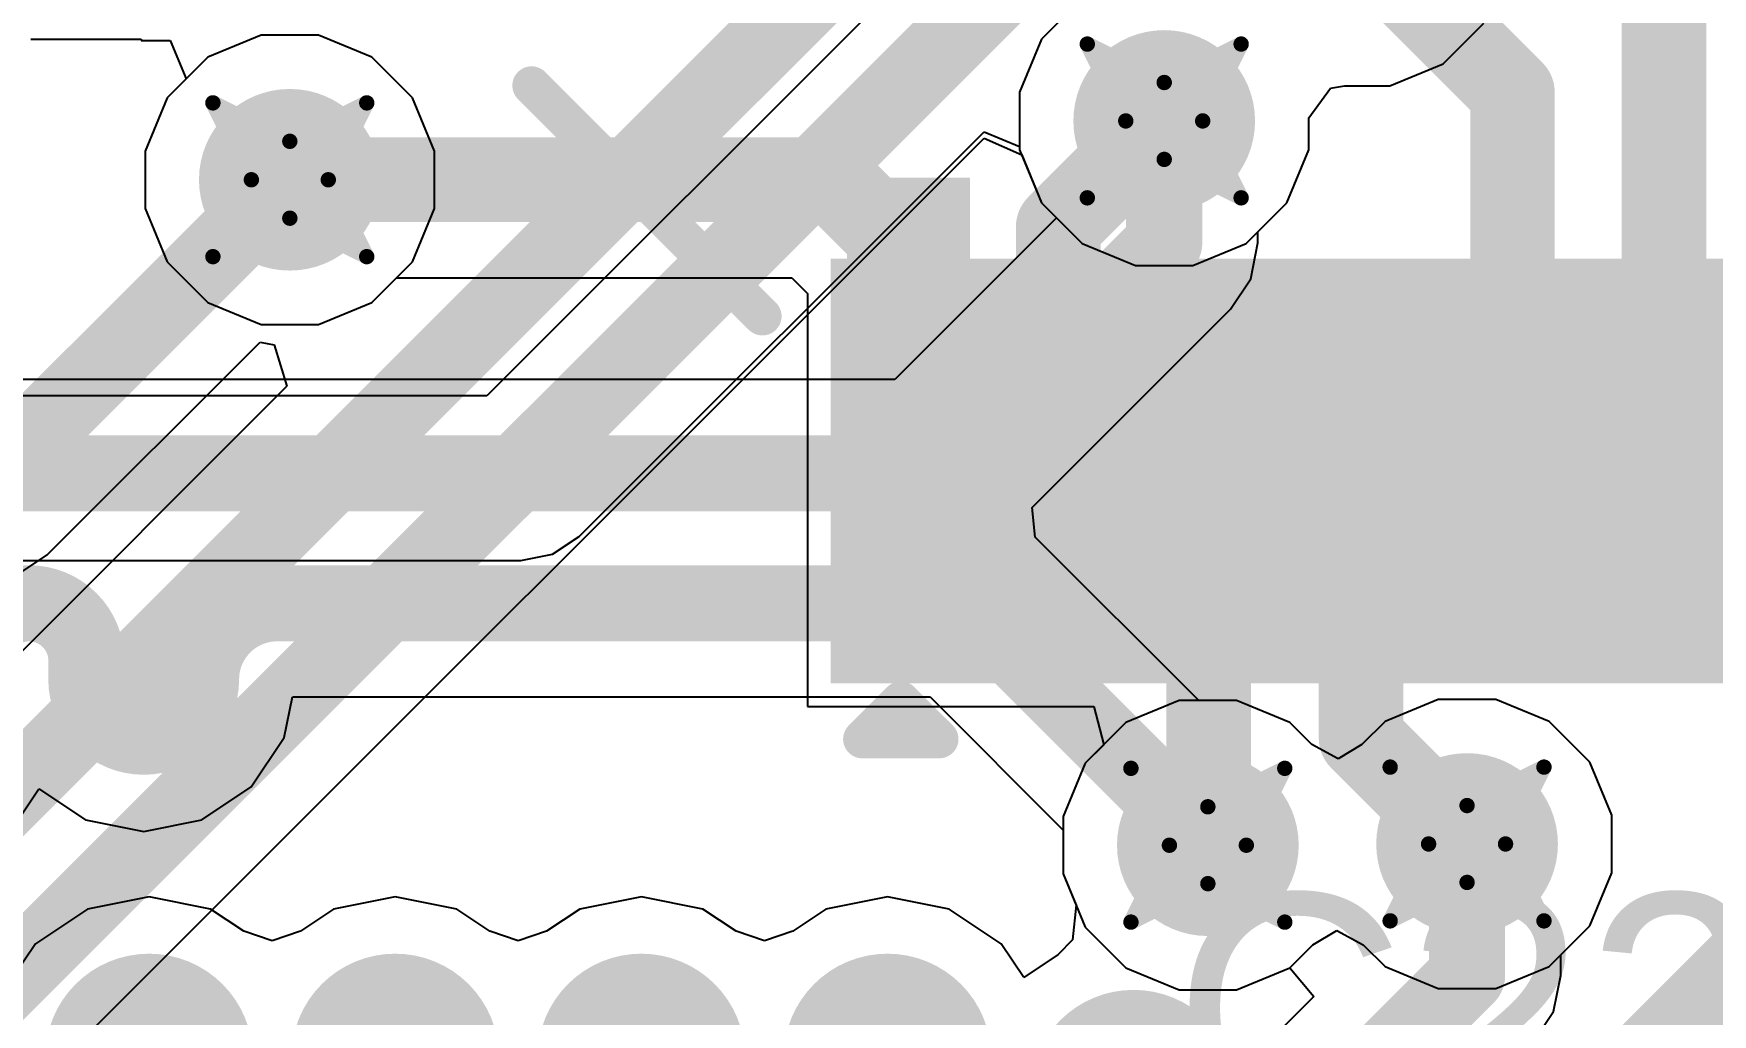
# Model space of a CAD drawing. Header units: inches. Extents: x -3 to 289, y -11 to 89.
# Drawn here: x 91.15 to 96.7, y 11.78 to 15.02 of the extents above; entities that cross this region are included whole.
import ezdxf

# ---------------------------------------------------------------- set-up
doc = ezdxf.new("R2010")
doc.units = ezdxf.units.IN
for name, color, linetype in [('Bottom Layer', 5, 'Continuous'), ('Drill Drawing', 1, 'Continuous'), ('Layer 1', 16, 'Continuous'), ('Layer 2', 76, 'Continuous'), ('Top Layer', 1, 'Continuous'), ('Top Overlay', 2, 'Continuous'), ('Top Paste', 8, 'Continuous'), ('Top Solder', 216, 'Continuous'), ('Via Holes', 16, 'Continuous')]:
    doc.layers.add(name, color=color, linetype=linetype)
doc.styles.add('Arial', font='', dxfattribs={"height": 0.2})
doc.styles.get('Arial').set_extended_font_data('Arial')

# ---------------------------------------------------------------- blocks, each defined once
blk = doc.blocks.new('EFM32WG380F256_B_QFP100R_10')
at = {"layer": 'Top Layer'}
for points in [[(-8.35, 6.15), (-7.15, 6.15), (-7.15, 5.85), (-8.35, 5.85)], [(-8.35, 5.65), (-7.15, 5.65), (-7.15, 5.35), (-8.35, 5.35)], [(-8.35, 5.15), (-7.15, 5.15), (-7.15, 4.85), (-8.35, 4.85)], [(-8.35, 4.65), (-7.15, 4.65), (-7.15, 4.35), (-8.35, 4.35)], [(-8.35, 4.15), (-7.15, 4.15), (-7.15, 3.85), (-8.35, 3.85)], [(-8.35, 3.65), (-7.15, 3.65), (-7.15, 3.35), (-8.35, 3.35)]]:
    blk.add_hatch(color=1, dxfattribs=at).paths.add_polyline_path(points)
at = {"layer": 'Top Overlay'}
blk.add_hatch(color=2, dxfattribs=at).paths.add_polyline_path([(-7.0612, 5.7912), (-6.7818, 5.7912), (-6.7818, 6.1976), (-7.0612, 6.1976)])
at = {"layer": 'Top Paste'}
for points in [[(-8.35, 6.15), (-7.15, 6.15), (-7.15, 5.85), (-8.35, 5.85)], [(-8.35, 5.65), (-7.15, 5.65), (-7.15, 5.35), (-8.35, 5.35)], [(-8.35, 5.15), (-7.15, 5.15), (-7.15, 4.85), (-8.35, 4.85)], [(-8.35, 4.65), (-7.15, 4.65), (-7.15, 4.35), (-8.35, 4.35)], [(-8.35, 4.15), (-7.15, 4.15), (-7.15, 3.85), (-8.35, 3.85)], [(-8.35, 3.65), (-7.15, 3.65), (-7.15, 3.35), (-8.35, 3.35)]]:
    blk.add_hatch(color=8, dxfattribs=at).paths.add_polyline_path(points)
at = {"layer": 'Top Solder'}
for points in [[(-8.4516, 6.2516), (-7.0484, 6.2516), (-7.0484, 5.7484), (-8.4516, 5.7484)], [(-8.4516, 5.7516), (-7.0484, 5.7516), (-7.0484, 5.2484), (-8.4516, 5.2484)], [(-8.4516, 5.2516), (-7.0484, 5.2516), (-7.0484, 4.7484), (-8.4516, 4.7484)], [(-8.4516, 4.7516), (-7.0484, 4.7516), (-7.0484, 4.2484), (-8.4516, 4.2484)], [(-8.4516, 4.2516), (-7.0484, 4.2516), (-7.0484, 3.7484), (-8.4516, 3.7484)], [(-8.4516, 3.7516), (-7.0484, 3.7516), (-7.0484, 3.2484), (-8.4516, 3.2484)]]:
    blk.add_hatch(color=216, dxfattribs=at).paths.add_polyline_path(points)
at = {"layer": 'Top Overlay'}
for points in [[(-6.477, 7.239, 0.127, 0.127, 0), (-7.239, 6.477, 0.127, 0.127, 0)], [(-8.636, 6.1468, 0.127, 0.127, 0), (-8.636, 5.8928, 0.127, 0.127, 0)], [(-8.636, 6.1468, 0.127, 0.127, 0), (-8.509, 6.0198, 0.127, 0.127, 0)], [(-8.509, 6.0198, 0.127, 0.127, 0), (-8.636, 5.8928, 0.127, 0.127, 0)]]:
    blk.add_lwpolyline(points, format="xyseb", dxfattribs=at)
for points in [[(-6.5087, 7.239, 0.0635, 0.0635, 1), (-6.4452, 7.239, 0.0635, 0.0635, 1)], [(-7.2707, 6.477, 0.0635, 0.0635, 1), (-7.2072, 6.477, 0.0635, 0.0635, 1)], [(-8.6677, 6.1468, 0.0635, 0.0635, 1), (-8.6042, 6.1468, 0.0635, 0.0635, 1)], [(-8.6677, 6.1468, 0.0635, 0.0635, 1), (-8.6042, 6.1468, 0.0635, 0.0635, 1)], [(-8.5407, 6.0198, 0.0635, 0.0635, 1), (-8.4772, 6.0198, 0.0635, 0.0635, 1)], [(-8.5407, 6.0198, 0.0635, 0.0635, 1), (-8.4772, 6.0198, 0.0635, 0.0635, 1)], [(-8.6677, 5.8928, 0.0635, 0.0635, 1), (-8.6042, 5.8928, 0.0635, 0.0635, 1)], [(-8.6677, 5.8928, 0.0635, 0.0635, 1), (-8.6042, 5.8928, 0.0635, 0.0635, 1)]]:
    blk.add_lwpolyline(points, format="xyseb", close=True, dxfattribs=at)

msp = doc.modelspace()

# ---------------------------------------------------------------- hatches: boundary and pattern name
at = {"layer": 'Bottom Layer'}
h = msp.add_hatch(color=5, dxfattribs=at)
edge = h.paths.add_edge_path()
edge.add_arc((94.8875, 14.7349), 0.3, 0, 360)
h = msp.add_hatch(color=5, dxfattribs=at)
edge = h.paths.add_edge_path()
edge.add_arc((92.0002, 14.5406), 0.3, 0, 360)
h = msp.add_hatch(color=5, dxfattribs=at)
edge = h.paths.add_edge_path()
edge.add_arc((95.0316, 12.3423), 0.3, 0, 360)
h = msp.add_hatch(color=5, dxfattribs=at)
edge = h.paths.add_edge_path()
edge.add_arc((95.8875, 12.3464), 0.3, 0, 360)
at = {"layer": 'Layer 1'}
h = msp.add_hatch(color=16, dxfattribs=at)
edge = h.paths.add_edge_path()
edge.add_arc((94.8875, 14.7349), 0.3, 0, 360)
h = msp.add_hatch(color=16, dxfattribs=at)
edge = h.paths.add_edge_path()
edge.add_arc((92.0002, 14.5406), 0.3, 0, 360)
h = msp.add_hatch(color=16, dxfattribs=at)
edge = h.paths.add_edge_path()
edge.add_arc((95.0316, 12.3423), 0.3, 0, 360)
h = msp.add_hatch(color=16, dxfattribs=at)
edge = h.paths.add_edge_path()
edge.add_arc((95.8875, 12.3464), 0.3, 0, 360)
at = {"layer": 'Layer 2'}
h = msp.add_hatch(color=76, dxfattribs=at)
edge = h.paths.add_edge_path()
edge.add_arc((94.8875, 14.7349), 0.3, 0, 360)
h = msp.add_hatch(color=76, dxfattribs=at)
edge = h.paths.add_edge_path()
edge.add_arc((92.0002, 14.5406), 0.3, 0, 360)
h = msp.add_hatch(color=76, dxfattribs=at)
edge = h.paths.add_edge_path()
edge.add_arc((95.0316, 12.3423), 0.3, 0, 360)
h = msp.add_hatch(color=76, dxfattribs=at)
edge = h.paths.add_edge_path()
edge.add_arc((95.8875, 12.3464), 0.3, 0, 360)
at = {"layer": 'Top Layer'}
h = msp.add_hatch(color=1, dxfattribs=at)
edge = h.paths.add_edge_path()
edge.add_arc((94.8875, 14.7349), 0.3, 0, 360)
h = msp.add_hatch(color=1, dxfattribs=at)
edge = h.paths.add_edge_path()
edge.add_arc((92.0002, 14.5406), 0.3, 0, 360)
h = msp.add_hatch(color=1, dxfattribs=at)
edge = h.paths.add_edge_path()
edge.add_arc((95.0316, 12.3423), 0.3, 0, 360)
h = msp.add_hatch(color=1, dxfattribs=at)
edge = h.paths.add_edge_path()
edge.add_arc((95.8875, 12.3464), 0.3, 0, 360)
at = {"layer": 'Via Holes'}
h = msp.add_hatch(color=7, dxfattribs=at)
edge = h.paths.add_edge_path()
edge.add_arc((94.8875, 14.7349), 0.15, 0, 360)
h = msp.add_hatch(color=7, dxfattribs=at)
edge = h.paths.add_edge_path()
edge.add_arc((92.0002, 14.5406), 0.15, 0, 360)
h = msp.add_hatch(color=7, dxfattribs=at)
edge = h.paths.add_edge_path()
edge.add_arc((95.0316, 12.3423), 0.15, 0, 360)
h = msp.add_hatch(color=7, dxfattribs=at)
edge = h.paths.add_edge_path()
edge.add_arc((95.8875, 12.3464), 0.15, 0, 360)

# ---------------------------------------------------------------- linework, layer by layer
at = {"layer": 'Bottom Layer'}
for p, q in [((95.5597, 16.7356), (92.6509, 13.8268)), ((95.8081, 14.9238), (95.9426, 15.0582)), ((91.9052, 15.0184), (91.7295, 14.9457)), ((92.0952, 15.0184), (91.9052, 15.0184)), ((92.2708, 14.9457), (92.0952, 15.0184)), ((91.7295, 14.9457), (91.5951, 14.8112)), ((92.4053, 14.8112), (92.2708, 14.9457)), ((95.6325, 14.851), (95.8081, 14.9238)), ((91.5951, 14.8112), (91.5224, 14.6356)), ((92.478, 14.6356), (92.4053, 14.8112)), ((95.3653, 14.7455), (95.4364, 14.8427)), ((95.4364, 14.8427), (95.4826, 14.851)), ((95.4826, 14.851), (95.6325, 14.851)), ((92.9558, 13.3626), (94.2924, 14.6992)), ((94.2924, 14.6992), (94.4097, 14.6505)), ((95.3653, 14.6398), (95.3653, 14.7455)), ((91.5224, 14.6356), (91.5224, 14.4456)), ((92.478, 14.4456), (92.478, 14.6356)), ((94.4097, 14.6505), (94.4097, 14.6398)), ((94.4097, 14.6398), (94.4824, 14.4642)), ((95.2926, 14.4642), (95.3653, 14.6398)), ((91.5224, 14.4456), (91.5951, 14.2699)), ((92.4053, 14.2699), (92.478, 14.4456)), ((94.4824, 14.4642), (94.6168, 14.3298)), ((95.1582, 14.3298), (95.2926, 14.4642)), ((94.6168, 14.3298), (94.7925, 14.2571)), ((94.9825, 14.2571), (95.1582, 14.3298)), ((91.5951, 14.2699), (91.7295, 14.1355)), ((92.2708, 14.1355), (92.4053, 14.2699)), ((94.7925, 14.2571), (94.9825, 14.2571)), ((91.7295, 14.1355), (91.9052, 14.0628)), ((92.0952, 14.0628), (92.2708, 14.1355)), ((91.9052, 14.0628), (92.0952, 14.0628)), ((92.6509, 13.8268), (86.0622, 13.8268)), ((92.8676, 13.3036), (92.9558, 13.3626)), ((86.1748, 13.2829), (92.7635, 13.2829)), ((92.7635, 13.2829), (92.8676, 13.3036)), ((94.9366, 12.8201), (94.761, 12.7474)), ((95.1267, 12.8201), (94.9366, 12.8201)), ((95.3023, 12.7474), (95.1267, 12.8201)), ((95.7925, 12.8242), (95.6168, 12.7515)), ((95.9825, 12.8242), (95.7925, 12.8242)), ((96.1582, 12.7515), (95.9825, 12.8242)), ((95.6168, 12.7515), (95.5405, 12.6751)), ((96.2926, 12.6171), (96.1582, 12.7515)), ((94.761, 12.7474), (94.6266, 12.613)), ((95.3745, 12.6751), (95.3023, 12.7474)), ((95.462, 12.6281), (95.3745, 12.6751)), ((95.5405, 12.6751), (95.462, 12.6281)), ((94.6266, 12.613), (94.5538, 12.4374)), ((96.3653, 12.4415), (96.2926, 12.6171)), ((94.5538, 12.4374), (94.5538, 12.2473)), ((96.3653, 12.2514), (96.3653, 12.4415)), ((94.5538, 12.2473), (94.6266, 12.0717)), ((96.2926, 12.0758), (96.3653, 12.2514)), ((94.6266, 12.0717), (94.761, 11.9373)), ((95.3787, 12.0136), (95.4572, 12.0607)), ((95.4572, 12.0607), (95.5446, 12.0136)), ((96.1582, 11.9414), (96.2926, 12.0758)), ((95.3023, 11.9373), (95.3787, 12.0136)), ((95.5446, 12.0136), (95.6168, 11.9414)), ((94.761, 11.9373), (94.9366, 11.8645)), ((95.1267, 11.8645), (95.3023, 11.9373)), ((95.6168, 11.9414), (95.7925, 11.8686)), ((95.9825, 11.8686), (96.1582, 11.9414)), ((94.9366, 11.8645), (95.1267, 11.8645)), ((95.7925, 11.8686), (95.9825, 11.8686))]:
    msp.add_line(p, q, dxfattribs=at)
for points in [[(92.7635, 13.5549, 0.1778, 0.1778, 0), (96.0375, 16.8288, 0.1778, 0.1778, 0)], [(86.0622, 13.5549, 0.1778, 0.1778, 0), (92.7635, 13.5549, 0.1778, 0.1778, 0)]]:
    msp.add_lwpolyline(points, format="xyseb", dxfattribs=at)
msp.add_lwpolyline([(92.7191, 13.5549, 0.0889, 0.0889, 1), (92.808, 13.5549, 0.0889, 0.0889, 1)], format="xyseb", close=True, dxfattribs=at)
msp.add_lwpolyline([(92.7191, 13.5549, 0.0889, 0.0889, 1), (92.808, 13.5549, 0.0889, 0.0889, 1)], format="xyseb", close=True, dxfattribs=at)
at = {"layer": 'Drill Drawing'}
for points in [[(94.6335, 14.9889, 0.0508, 0.0508, 0), (94.8875, 14.8619, 0.0508, 0.0508, 0)], [(94.6335, 14.9889, 0.0508, 0.0508, 0), (94.7605, 14.7349, 0.0508, 0.0508, 0)], [(94.8875, 14.8619, 0.0508, 0.0508, 0), (95.1415, 14.9889, 0.0508, 0.0508, 0)], [(95.0145, 14.7349, 0.0508, 0.0508, 0), (95.1415, 14.9889, 0.0508, 0.0508, 0)], [(91.7462, 14.7946, 0.0508, 0.0508, 0), (92.0002, 14.6676, 0.0508, 0.0508, 0)], [(91.7462, 14.7946, 0.0508, 0.0508, 0), (91.8732, 14.5406, 0.0508, 0.0508, 0)], [(92.0002, 14.6676, 0.0508, 0.0508, 0), (92.2542, 14.7946, 0.0508, 0.0508, 0)], [(92.1272, 14.5406, 0.0508, 0.0508, 0), (92.2542, 14.7946, 0.0508, 0.0508, 0)], [(94.6335, 14.4809, 0.0508, 0.0508, 0), (94.7605, 14.7349, 0.0508, 0.0508, 0)], [(95.0145, 14.7349, 0.0508, 0.0508, 0), (95.1415, 14.4809, 0.0508, 0.0508, 0)], [(94.6335, 14.4809, 0.0508, 0.0508, 0), (94.8875, 14.6079, 0.0508, 0.0508, 0)], [(94.8875, 14.6079, 0.0508, 0.0508, 0), (95.1415, 14.4809, 0.0508, 0.0508, 0)], [(91.7462, 14.2866, 0.0508, 0.0508, 0), (91.8732, 14.5406, 0.0508, 0.0508, 0)], [(92.1272, 14.5406, 0.0508, 0.0508, 0), (92.2542, 14.2866, 0.0508, 0.0508, 0)], [(91.7462, 14.2866, 0.0508, 0.0508, 0), (92.0002, 14.4136, 0.0508, 0.0508, 0)], [(92.0002, 14.4136, 0.0508, 0.0508, 0), (92.2542, 14.2866, 0.0508, 0.0508, 0)], [(94.7776, 12.5963, 0.0508, 0.0508, 0), (95.0316, 12.4693, 0.0508, 0.0508, 0)], [(94.7776, 12.5963, 0.0508, 0.0508, 0), (94.9046, 12.3423, 0.0508, 0.0508, 0)], [(95.0316, 12.4693, 0.0508, 0.0508, 0), (95.2856, 12.5963, 0.0508, 0.0508, 0)], [(95.1586, 12.3423, 0.0508, 0.0508, 0), (95.2856, 12.5963, 0.0508, 0.0508, 0)], [(95.6335, 12.6004, 0.0508, 0.0508, 0), (95.8875, 12.4734, 0.0508, 0.0508, 0)], [(95.6335, 12.6004, 0.0508, 0.0508, 0), (95.7605, 12.3464, 0.0508, 0.0508, 0)], [(95.8875, 12.4734, 0.0508, 0.0508, 0), (96.1415, 12.6004, 0.0508, 0.0508, 0)], [(96.0145, 12.3464, 0.0508, 0.0508, 0), (96.1415, 12.6004, 0.0508, 0.0508, 0)], [(94.7776, 12.0883, 0.0508, 0.0508, 0), (94.9046, 12.3423, 0.0508, 0.0508, 0)], [(95.1586, 12.3423, 0.0508, 0.0508, 0), (95.2856, 12.0883, 0.0508, 0.0508, 0)], [(95.6335, 12.0924, 0.0508, 0.0508, 0), (95.7605, 12.3464, 0.0508, 0.0508, 0)], [(96.0145, 12.3464, 0.0508, 0.0508, 0), (96.1415, 12.0924, 0.0508, 0.0508, 0)], [(94.7776, 12.0883, 0.0508, 0.0508, 0), (95.0316, 12.2153, 0.0508, 0.0508, 0)], [(95.0316, 12.2153, 0.0508, 0.0508, 0), (95.2856, 12.0883, 0.0508, 0.0508, 0)], [(95.6335, 12.0924, 0.0508, 0.0508, 0), (95.8875, 12.2194, 0.0508, 0.0508, 0)], [(95.8875, 12.2194, 0.0508, 0.0508, 0), (96.1415, 12.0924, 0.0508, 0.0508, 0)]]:
    msp.add_lwpolyline(points, format="xyseb", dxfattribs=at)
for points in [[(94.6208, 14.9889, 0.0254, 0.0254, 1), (94.6462, 14.9889, 0.0254, 0.0254, 1)], [(94.6208, 14.9889, 0.0254, 0.0254, 1), (94.6462, 14.9889, 0.0254, 0.0254, 1)], [(95.1288, 14.9889, 0.0254, 0.0254, 1), (95.1542, 14.9889, 0.0254, 0.0254, 1)], [(95.1288, 14.9889, 0.0254, 0.0254, 1), (95.1542, 14.9889, 0.0254, 0.0254, 1)], [(94.8748, 14.8619, 0.0254, 0.0254, 1), (94.9002, 14.8619, 0.0254, 0.0254, 1)], [(94.8748, 14.8619, 0.0254, 0.0254, 1), (94.9002, 14.8619, 0.0254, 0.0254, 1)], [(91.7335, 14.7946, 0.0254, 0.0254, 1), (91.7589, 14.7946, 0.0254, 0.0254, 1)], [(91.7335, 14.7946, 0.0254, 0.0254, 1), (91.7589, 14.7946, 0.0254, 0.0254, 1)], [(92.2415, 14.7946, 0.0254, 0.0254, 1), (92.2669, 14.7946, 0.0254, 0.0254, 1)], [(92.2415, 14.7946, 0.0254, 0.0254, 1), (92.2669, 14.7946, 0.0254, 0.0254, 1)], [(94.7478, 14.7349, 0.0254, 0.0254, 1), (94.7732, 14.7349, 0.0254, 0.0254, 1)], [(94.7478, 14.7349, 0.0254, 0.0254, 1), (94.7732, 14.7349, 0.0254, 0.0254, 1)], [(95.0018, 14.7349, 0.0254, 0.0254, 1), (95.0272, 14.7349, 0.0254, 0.0254, 1)], [(95.0018, 14.7349, 0.0254, 0.0254, 1), (95.0272, 14.7349, 0.0254, 0.0254, 1)], [(91.9875, 14.6676, 0.0254, 0.0254, 1), (92.0129, 14.6676, 0.0254, 0.0254, 1)], [(91.9875, 14.6676, 0.0254, 0.0254, 1), (92.0129, 14.6676, 0.0254, 0.0254, 1)], [(94.8748, 14.6079, 0.0254, 0.0254, 1), (94.9002, 14.6079, 0.0254, 0.0254, 1)], [(94.8748, 14.6079, 0.0254, 0.0254, 1), (94.9002, 14.6079, 0.0254, 0.0254, 1)], [(91.8605, 14.5406, 0.0254, 0.0254, 1), (91.8859, 14.5406, 0.0254, 0.0254, 1)], [(91.8605, 14.5406, 0.0254, 0.0254, 1), (91.8859, 14.5406, 0.0254, 0.0254, 1)], [(92.1145, 14.5406, 0.0254, 0.0254, 1), (92.1399, 14.5406, 0.0254, 0.0254, 1)], [(92.1145, 14.5406, 0.0254, 0.0254, 1), (92.1399, 14.5406, 0.0254, 0.0254, 1)], [(94.6208, 14.4809, 0.0254, 0.0254, 1), (94.6462, 14.4809, 0.0254, 0.0254, 1)], [(94.6208, 14.4809, 0.0254, 0.0254, 1), (94.6462, 14.4809, 0.0254, 0.0254, 1)], [(95.1288, 14.4809, 0.0254, 0.0254, 1), (95.1542, 14.4809, 0.0254, 0.0254, 1)], [(95.1288, 14.4809, 0.0254, 0.0254, 1), (95.1542, 14.4809, 0.0254, 0.0254, 1)], [(91.9875, 14.4136, 0.0254, 0.0254, 1), (92.0129, 14.4136, 0.0254, 0.0254, 1)], [(91.9875, 14.4136, 0.0254, 0.0254, 1), (92.0129, 14.4136, 0.0254, 0.0254, 1)], [(91.7335, 14.2866, 0.0254, 0.0254, 1), (91.7589, 14.2866, 0.0254, 0.0254, 1)], [(91.7335, 14.2866, 0.0254, 0.0254, 1), (91.7589, 14.2866, 0.0254, 0.0254, 1)], [(92.2415, 14.2866, 0.0254, 0.0254, 1), (92.2669, 14.2866, 0.0254, 0.0254, 1)], [(92.2415, 14.2866, 0.0254, 0.0254, 1), (92.2669, 14.2866, 0.0254, 0.0254, 1)], [(94.7649, 12.5963, 0.0254, 0.0254, 1), (94.7903, 12.5963, 0.0254, 0.0254, 1)], [(94.7649, 12.5963, 0.0254, 0.0254, 1), (94.7903, 12.5963, 0.0254, 0.0254, 1)], [(95.2729, 12.5963, 0.0254, 0.0254, 1), (95.2983, 12.5963, 0.0254, 0.0254, 1)], [(95.2729, 12.5963, 0.0254, 0.0254, 1), (95.2983, 12.5963, 0.0254, 0.0254, 1)], [(95.6208, 12.6004, 0.0254, 0.0254, 1), (95.6462, 12.6004, 0.0254, 0.0254, 1)], [(95.6208, 12.6004, 0.0254, 0.0254, 1), (95.6462, 12.6004, 0.0254, 0.0254, 1)], [(96.1288, 12.6004, 0.0254, 0.0254, 1), (96.1542, 12.6004, 0.0254, 0.0254, 1)], [(96.1288, 12.6004, 0.0254, 0.0254, 1), (96.1542, 12.6004, 0.0254, 0.0254, 1)], [(95.0189, 12.4693, 0.0254, 0.0254, 1), (95.0443, 12.4693, 0.0254, 0.0254, 1)], [(95.0189, 12.4693, 0.0254, 0.0254, 1), (95.0443, 12.4693, 0.0254, 0.0254, 1)], [(95.8748, 12.4734, 0.0254, 0.0254, 1), (95.9002, 12.4734, 0.0254, 0.0254, 1)], [(95.8748, 12.4734, 0.0254, 0.0254, 1), (95.9002, 12.4734, 0.0254, 0.0254, 1)], [(94.8919, 12.3423, 0.0254, 0.0254, 1), (94.9173, 12.3423, 0.0254, 0.0254, 1)], [(94.8919, 12.3423, 0.0254, 0.0254, 1), (94.9173, 12.3423, 0.0254, 0.0254, 1)], [(95.1459, 12.3423, 0.0254, 0.0254, 1), (95.1713, 12.3423, 0.0254, 0.0254, 1)], [(95.1459, 12.3423, 0.0254, 0.0254, 1), (95.1713, 12.3423, 0.0254, 0.0254, 1)], [(95.7478, 12.3464, 0.0254, 0.0254, 1), (95.7732, 12.3464, 0.0254, 0.0254, 1)], [(95.7478, 12.3464, 0.0254, 0.0254, 1), (95.7732, 12.3464, 0.0254, 0.0254, 1)], [(96.0018, 12.3464, 0.0254, 0.0254, 1), (96.0272, 12.3464, 0.0254, 0.0254, 1)], [(96.0018, 12.3464, 0.0254, 0.0254, 1), (96.0272, 12.3464, 0.0254, 0.0254, 1)], [(95.0189, 12.2153, 0.0254, 0.0254, 1), (95.0443, 12.2153, 0.0254, 0.0254, 1)], [(95.0189, 12.2153, 0.0254, 0.0254, 1), (95.0443, 12.2153, 0.0254, 0.0254, 1)], [(95.8748, 12.2194, 0.0254, 0.0254, 1), (95.9002, 12.2194, 0.0254, 0.0254, 1)], [(95.8748, 12.2194, 0.0254, 0.0254, 1), (95.9002, 12.2194, 0.0254, 0.0254, 1)], [(94.7649, 12.0883, 0.0254, 0.0254, 1), (94.7903, 12.0883, 0.0254, 0.0254, 1)], [(94.7649, 12.0883, 0.0254, 0.0254, 1), (94.7903, 12.0883, 0.0254, 0.0254, 1)], [(95.2729, 12.0883, 0.0254, 0.0254, 1), (95.2983, 12.0883, 0.0254, 0.0254, 1)], [(95.2729, 12.0883, 0.0254, 0.0254, 1), (95.2983, 12.0883, 0.0254, 0.0254, 1)], [(95.6208, 12.0924, 0.0254, 0.0254, 1), (95.6462, 12.0924, 0.0254, 0.0254, 1)], [(95.6208, 12.0924, 0.0254, 0.0254, 1), (95.6462, 12.0924, 0.0254, 0.0254, 1)], [(96.1288, 12.0924, 0.0254, 0.0254, 1), (96.1542, 12.0924, 0.0254, 0.0254, 1)], [(96.1288, 12.0924, 0.0254, 0.0254, 1), (96.1542, 12.0924, 0.0254, 0.0254, 1)]]:
    msp.add_lwpolyline(points, format="xyseb", close=True, dxfattribs=at)
at = {"layer": 'Layer 1'}
for p, q in [((94.6168, 15.1399), (94.4824, 15.0055)), ((95.8081, 14.9238), (95.9426, 15.0582)), ((91.9052, 15.0184), (91.7295, 14.9457)), ((92.0952, 15.0184), (91.9052, 15.0184)), ((92.2708, 14.9457), (92.0952, 15.0184)), ((94.4824, 15.0055), (94.4097, 14.8299)), ((91.7295, 14.9457), (91.5951, 14.8112)), ((92.4053, 14.8112), (92.2708, 14.9457)), ((95.6325, 14.851), (95.8081, 14.9238)), ((91.5951, 14.8112), (91.5224, 14.6356)), ((92.478, 14.6356), (92.4053, 14.8112)), ((94.4097, 14.8299), (94.4097, 14.6398)), ((95.3653, 14.7455), (95.4364, 14.8427)), ((95.4364, 14.8427), (95.4826, 14.851)), ((95.4826, 14.851), (95.6325, 14.851)), ((95.3653, 14.6398), (95.3653, 14.7455)), ((91.5224, 14.6356), (91.5224, 14.4456)), ((92.478, 14.4456), (92.478, 14.6356)), ((94.4097, 14.6398), (94.4824, 14.4642)), ((95.2926, 14.4642), (95.3653, 14.6398)), ((91.5224, 14.4456), (91.5951, 14.2699)), ((92.4053, 14.2699), (92.478, 14.4456)), ((94.5323, 14.4144), (93.9983, 13.8803)), ((94.4824, 14.4642), (94.5323, 14.4144)), ((95.197, 14.3687), (95.2926, 14.4642)), ((95.197, 14.3319), (95.197, 14.3687)), ((95.1734, 14.2134), (95.197, 14.3319)), ((95.197, 14.3319), (95.197, 14.3319)), ((91.5951, 14.2699), (91.7295, 14.1355)), ((92.2708, 14.1355), (92.4053, 14.2699)), ((95.1063, 14.113), (95.1734, 14.2134)), ((91.7295, 14.1355), (91.9052, 14.0628)), ((92.0952, 14.0628), (92.2708, 14.1355)), ((94.4516, 13.4583), (95.1063, 14.113)), ((91.9052, 14.0628), (92.0952, 14.0628)), ((93.9983, 13.8803), (75.1759, 13.8803)), ((94.4612, 13.3604), (94.4516, 13.4583)), ((95.0015, 12.8201), (94.4612, 13.3604)), ((91.9818, 12.6978), (92.0085, 12.8321)), ((92.0085, 12.8321), (94.1142, 12.8321)), ((94.1142, 12.8321), (94.5538, 12.3924)), ((95.1267, 12.8201), (95.0015, 12.8201)), ((95.3023, 12.7474), (95.1267, 12.8201)), ((95.7925, 12.8242), (95.6168, 12.7515)), ((95.9825, 12.8242), (95.7925, 12.8242)), ((96.1582, 12.7515), (95.9825, 12.8242)), ((95.6168, 12.7515), (95.5405, 12.6751)), ((96.2926, 12.6171), (96.1582, 12.7515)), ((91.8729, 12.5348), (91.9818, 12.6978)), ((95.3745, 12.6751), (95.3023, 12.7474)), ((95.462, 12.6281), (95.3745, 12.6751)), ((95.5405, 12.6751), (95.462, 12.6281)), ((96.3653, 12.4415), (96.2926, 12.6171)), ((91.116, 12.4465), (91.1711, 12.529)), ((91.1711, 12.529), (91.3254, 12.4259)), ((91.7099, 12.4259), (91.8729, 12.5348)), ((91.3254, 12.4259), (91.5176, 12.3877)), ((91.5176, 12.3877), (91.7099, 12.4259)), ((96.3653, 12.2514), (96.3653, 12.4415)), ((94.5538, 12.3924), (94.5538, 12.2473)), ((94.5538, 12.2473), (94.6266, 12.0717)), ((96.2926, 12.0758), (96.3653, 12.2514)), ((94.6266, 12.0717), (94.761, 11.9373)), ((95.3787, 12.0136), (95.4572, 12.0607)), ((95.4572, 12.0607), (95.5446, 12.0136)), ((96.1582, 11.9414), (96.2926, 12.0758)), ((95.3023, 11.9373), (95.3787, 12.0136)), ((95.5446, 12.0136), (95.6168, 11.9414)), ((94.761, 11.9373), (94.9366, 11.8645)), ((95.1267, 11.8645), (95.3023, 11.9373)), ((95.6168, 11.9414), (95.7925, 11.8686)), ((95.9825, 11.8686), (96.1582, 11.9414)), ((94.9366, 11.8645), (95.1267, 11.8645)), ((95.7925, 11.8686), (95.9825, 11.8686))]:
    msp.add_line(p, q, dxfattribs=at)
for points in [[(94.8875, 14.3319, 0.2515, 0.2515, 0), (94.8875, 14.7349, 0.2515, 0.2515, 0)], [(94.1264, 13.5708, 0.2515, 0.2515, 0), (94.8875, 14.3319, 0.2515, 0.2515, 0)], [(75.1758, 13.5708, 0.2515, 0.2515, 0), (94.1264, 13.5708, 0.2515, 0.2515, 0)], [(90.95, 12.9523, 0.2515, 0.2515, -1), (91.3284, 12.9523, 0.2515, 0.2515, 0)], [(91.7069, 12.8901, 0.2515, 0.2515, -0.414214), (91.9583, 13.1416, 0.2515, 0.2515, 0)], [(91.9583, 13.1416, 0.2515, 0.2515, 0), (93.7234, 13.1416, 0.2515, 0.2515, 0)], [(93.7234, 13.1416, 0.2515, 0.2515, 0), (94.2424, 13.1416, 0.2515, 0.2515, 0)], [(94.2424, 13.1416, 0.2515, 0.2515, 0), (95.0316, 12.3523, 0.2515, 0.2515, 0)], [(91.3284, 12.8901, 0.2515, 0.2515, 0), (91.3284, 12.9523, 0.2515, 0.2515, 0)], [(91.7069, 12.8901, 0.2515, 0.2515, -1), (91.3284, 12.8901, 0.2515, 0.2515, 0)], [(91.7069, 12.8901, 0.2515, 0.2515, 0), (91.7069, 12.8901, 0.2515, 0.2515, 0)], [(95.0316, 12.3423, 0.2515, 0.2515, 0), (95.0316, 12.3523, 0.2515, 0.2515, 0)]]:
    msp.add_lwpolyline(points, format="xyseb", dxfattribs=at)
for points in [[(94.8246, 14.7349, 0.1257, 0.1257, 1), (94.9504, 14.7349, 0.1257, 0.1257, 1)], [(94.8246, 14.3319, 0.1257, 0.1257, 1), (94.9504, 14.3319, 0.1257, 0.1257, 1)], [(94.8246, 14.3319, 0.1257, 0.1257, 1), (94.9504, 14.3319, 0.1257, 0.1257, 1)], [(94.0636, 13.5708, 0.1257, 0.1257, 1), (94.1893, 13.5708, 0.1257, 0.1257, 1)], [(94.0636, 13.5708, 0.1257, 0.1257, 1), (94.1893, 13.5708, 0.1257, 0.1257, 1)], [(91.8955, 13.1416, 0.1257, 0.1257, 1), (92.0212, 13.1416, 0.1257, 0.1257, 1)], [(91.8955, 13.1416, 0.1257, 0.1257, 1), (92.0212, 13.1416, 0.1257, 0.1257, 1)], [(93.6606, 13.1416, 0.1257, 0.1257, 1), (93.7863, 13.1416, 0.1257, 0.1257, 1)], [(93.6606, 13.1416, 0.1257, 0.1257, 1), (93.7863, 13.1416, 0.1257, 0.1257, 1)], [(94.1795, 13.1416, 0.1257, 0.1257, 1), (94.3053, 13.1416, 0.1257, 0.1257, 1)], [(94.1795, 13.1416, 0.1257, 0.1257, 1), (94.3053, 13.1416, 0.1257, 0.1257, 1)], [(91.2656, 12.9523, 0.1257, 0.1257, 1), (91.3913, 12.9523, 0.1257, 0.1257, 1)], [(91.2656, 12.9523, 0.1257, 0.1257, 1), (91.3913, 12.9523, 0.1257, 0.1257, 1)], [(91.2656, 12.8901, 0.1257, 0.1257, 1), (91.3913, 12.8901, 0.1257, 0.1257, 1)], [(91.2656, 12.8901, 0.1257, 0.1257, 1), (91.3913, 12.8901, 0.1257, 0.1257, 1)], [(91.644, 12.8901, 0.1257, 0.1257, 1), (91.7697, 12.8901, 0.1257, 0.1257, 1)], [(91.644, 12.8901, 0.1257, 0.1257, 1), (91.7697, 12.8901, 0.1257, 0.1257, 1)], [(91.644, 12.8901, 0.1257, 0.1257, 1), (91.7697, 12.8901, 0.1257, 0.1257, 1)], [(91.644, 12.8901, 0.1257, 0.1257, 1), (91.7697, 12.8901, 0.1257, 0.1257, 1)], [(94.9688, 12.3523, 0.1257, 0.1257, 1), (95.0945, 12.3523, 0.1257, 0.1257, 1)], [(94.9688, 12.3523, 0.1257, 0.1257, 1), (95.0945, 12.3523, 0.1257, 0.1257, 1)], [(94.9688, 12.3423, 0.1257, 0.1257, 1), (95.0945, 12.3423, 0.1257, 0.1257, 1)]]:
    msp.add_lwpolyline(points, format="xyseb", close=True, dxfattribs=at)
at = {"layer": 'Layer 2'}
for p, q in [((95.8081, 14.9238), (95.9426, 15.0582)), ((95.6325, 14.851), (95.8081, 14.9238)), ((95.3653, 14.7455), (95.4364, 14.8427)), ((95.4364, 14.8427), (95.4826, 14.851)), ((95.4826, 14.851), (95.6325, 14.851)), ((95.3653, 14.6398), (95.3653, 14.7455)), ((90.9668, 11.3523), (94.2924, 14.678)), ((94.2924, 14.678), (94.4168, 14.6228)), ((95.2926, 14.4642), (95.3653, 14.6398)), ((94.4168, 14.6228), (94.4824, 14.4642)), ((94.4824, 14.4642), (94.6168, 14.3298)), ((95.1582, 14.3298), (95.2926, 14.4642)), ((94.6168, 14.3298), (94.7925, 14.2571)), ((94.9825, 14.2571), (95.1582, 14.3298)), ((94.7925, 14.2571), (94.9825, 14.2571)), ((91.1987, 13.3014), (91.9019, 14.0046)), ((91.9019, 14.0046), (91.9481, 13.9957)), ((91.9481, 13.9957), (91.9904, 13.8584)), ((91.9904, 13.8584), (89.0512, 10.9192)), ((91.0983, 13.2343), (91.1987, 13.3014)), ((94.9366, 12.8201), (94.761, 12.7474)), ((95.1267, 12.8201), (94.9366, 12.8201)), ((95.3023, 12.7474), (95.1267, 12.8201)), ((95.7925, 12.8242), (95.6168, 12.7515)), ((95.9825, 12.8242), (95.7925, 12.8242)), ((96.1582, 12.7515), (95.9825, 12.8242)), ((95.6168, 12.7515), (95.5405, 12.6751)), ((96.2926, 12.6171), (96.1582, 12.7515)), ((94.761, 12.7474), (94.6266, 12.613)), ((95.3745, 12.6751), (95.3023, 12.7474)), ((95.462, 12.6281), (95.3745, 12.6751)), ((95.5405, 12.6751), (95.462, 12.6281)), ((94.6266, 12.613), (94.5538, 12.4374)), ((96.3653, 12.4415), (96.2926, 12.6171)), ((94.5538, 12.4374), (94.5538, 12.2473)), ((96.3653, 12.2514), (96.3653, 12.4415)), ((94.5538, 12.2473), (94.6266, 12.0717)), ((96.2926, 12.0758), (96.3653, 12.2514)), ((94.6266, 12.0717), (94.761, 11.9373)), ((96.197, 11.9802), (96.2926, 12.0758)), ((96.197, 11.9116), (96.197, 11.9802)), ((94.761, 11.9373), (94.9366, 11.8645)), ((95.1267, 11.8645), (95.3023, 11.9373)), ((95.3023, 11.9373), (95.3813, 11.843)), ((94.9366, 11.8645), (95.1267, 11.8645)), ((96.1734, 11.7931), (96.197, 11.9116)), ((95.3813, 11.843), (92.9487, 9.4105)), ((96.1063, 11.6927), (96.1734, 11.7931))]:
    msp.add_line(p, q, dxfattribs=at)
for points in [[(88.6479, 10.0782, 0.2515, 0.2515, 0), (94.5523, 15.9826, 0.2515, 0.2515, 0)], [(90.7479, 11.5712, 0.2515, 0.2515, 0), (94.5152, 15.3384, 0.2515, 0.2515, 0)], [(90.9799, 13.5203, 0.2515, 0.2515, 0), (92.0829, 14.6233, 0.2515, 0.2515, 0)], [(95.8875, 11.9116, 0.2515, 0.2515, 0), (95.8875, 12.3464, 0.2515, 0.2515, 0)], [(93.0769, 9.101, 0.2515, 0.2515, 0), (95.8875, 11.9116, 0.2515, 0.2515, 0)]]:
    msp.add_lwpolyline(points, format="xyseb", dxfattribs=at)
for points in [[(92.02, 14.6233, 0.1257, 0.1257, 1), (92.1457, 14.6233, 0.1257, 0.1257, 1)], [(95.8246, 12.3464, 0.1257, 0.1257, 1), (95.9504, 12.3464, 0.1257, 0.1257, 1)], [(95.8246, 11.9116, 0.1257, 0.1257, 1), (95.9504, 11.9116, 0.1257, 0.1257, 1)], [(95.8246, 11.9116, 0.1257, 0.1257, 1), (95.9504, 11.9116, 0.1257, 0.1257, 1)]]:
    msp.add_lwpolyline(points, format="xyseb", close=True, dxfattribs=at)
at = {"layer": 'Top Layer'}
for p, q in [((91.1445, 15.0051), (91.5097, 15.0051)), ((91.5097, 15.0051), (91.5097, 15.001)), ((91.5097, 15.001), (91.6053, 15.001)), ((91.6053, 15.001), (91.6579, 14.874)), ((91.6579, 14.874), (91.5951, 14.8112)), ((91.5951, 14.8112), (91.5224, 14.6356)), ((91.5224, 14.6356), (91.5224, 14.4456)), ((91.5224, 14.4456), (91.5951, 14.2699)), ((91.5951, 14.2699), (91.7295, 14.1355)), ((92.2708, 14.1355), (92.3522, 14.2169)), ((92.3522, 14.2169), (93.6581, 14.2169)), ((93.6581, 14.2169), (93.7097, 14.1653)), ((93.7097, 14.1653), (93.7097, 12.801)), ((91.7295, 14.1355), (91.9052, 14.0628)), ((92.0952, 14.0628), (92.2708, 14.1355)), ((91.9052, 14.0628), (92.0952, 14.0628)), ((93.7097, 12.801), (94.6548, 12.801)), ((94.6548, 12.801), (94.6876, 12.674)), ((94.6876, 12.674), (94.6266, 12.613)), ((94.6266, 12.613), (94.5538, 12.4374)), ((94.5538, 12.4374), (94.5538, 12.2473)), ((94.5538, 12.2473), (94.5965, 12.1442)), ((91.5353, 12.172), (91.3321, 12.1316)), ((91.7385, 12.1316), (91.5353, 12.172)), ((92.3481, 12.172), (92.1449, 12.1316)), ((92.5513, 12.1316), (92.3481, 12.172)), ((93.1609, 12.172), (92.9577, 12.1316)), ((93.3641, 12.1316), (93.1609, 12.172)), ((93.9737, 12.172), (93.7705, 12.1316)), ((94.1769, 12.1316), (93.9737, 12.172)), ((94.5965, 12.1442), (94.5851, 12.0297)), ((91.3321, 12.1316), (91.1599, 12.0165)), ((91.848, 12.0584), (91.7385, 12.1316)), ((92.1449, 12.1316), (92.0354, 12.0584)), ((92.6608, 12.0584), (92.5513, 12.1316)), ((92.9577, 12.1316), (92.8482, 12.0584)), ((93.4736, 12.0584), (93.3641, 12.1316)), ((93.7705, 12.1316), (93.661, 12.0584)), ((94.3491, 12.0165), (94.1769, 12.1316)), ((91.9417, 12.0269), (91.848, 12.0584)), ((92.0354, 12.0584), (91.9417, 12.0269)), ((92.7545, 12.0269), (92.6608, 12.0584)), ((92.8482, 12.0584), (92.7545, 12.0269)), ((93.5673, 12.0269), (93.4736, 12.0584)), ((93.661, 12.0584), (93.5673, 12.0269)), ((94.5851, 12.0297), (94.5373, 11.9813)), ((91.1599, 12.0165), (91.0448, 11.8443)), ((94.4234, 11.9053), (94.3491, 12.0165)), ((94.5373, 11.9813), (94.4234, 11.9053))]:
    msp.add_line(p, q, dxfattribs=at)
for points in [[(96.5375, 13.5788, 0.2794, 0.2794, 0), (96.5375, 15.4709, 0.2794, 0.2794, 0)], [(95.5375, 15.3288, 0.2794, 0.2794, 0), (96.0375, 14.8288, 0.2794, 0.2794, 0)], [(96.0375, 13.5788, 0.2794, 0.2794, 0), (96.0375, 14.8288, 0.2794, 0.2794, 0)], [(94.5375, 14.3849, 0.2794, 0.2794, 0), (94.8875, 14.7349, 0.2794, 0.2794, 0)], [(92.0002, 14.5406, 0.2794, 0.2794, 0), (93.7922, 14.5406, 0.2794, 0.2794, 0)], [(93.7922, 14.5406, 0.2794, 0.2794, 0), (94.0375, 14.2953, 0.2794, 0.2794, 0)], [(94.5375, 13.5788, 0.2794, 0.2794, 0), (94.5375, 14.3849, 0.2794, 0.2794, 0)], [(94.0375, 13.5788, 0.2794, 0.2794, 0), (94.0375, 14.2953, 0.2794, 0.2794, 0)], [(95.0346, 13.5759, 0.2794, 0.2794, 0), (95.0375, 13.5788, 0.2794, 0.2794, 0)], [(95.0346, 12.3453, 0.2794, 0.2794, 0), (95.0346, 13.5759, 0.2794, 0.2794, 0)], [(95.5375, 12.6964, 0.2794, 0.2794, 0), (95.5375, 13.5788, 0.2794, 0.2794, 0)], [(95.5375, 12.6964, 0.2794, 0.2794, 0), (95.8875, 12.3464, 0.2794, 0.2794, 0)], [(95.0316, 12.3423, 0.2794, 0.2794, 0), (95.0346, 12.3453, 0.2794, 0.2794, 0)], [(96.4402, 11.5903, 0.2794, 0.2794, 0), (97.0375, 12.1876, 0.2794, 0.2794, 0)], [(91.3321, 11.6411, 0.2794, 0.2794, -1), (91.7385, 11.6411, 0.2794, 0.2794, 0)], [(92.1449, 11.6411, 0.2794, 0.2794, -1), (92.5513, 11.6411, 0.2794, 0.2794, 0)], [(92.9577, 11.6411, 0.2794, 0.2794, -1), (93.3641, 11.6411, 0.2794, 0.2794, 0)], [(93.7705, 11.6411, 0.2794, 0.2794, -1), (94.1769, 11.6411, 0.2794, 0.2794, 0)], [(94.5833, 11.5216, 0.2794, 0.2794, -1), (94.9897, 11.5216, 0.2794, 0.2794, 0)]]:
    msp.add_lwpolyline(points, format="xyseb", dxfattribs=at)
for points in [[(95.9676, 14.8288, 0.1397, 0.1397, 1), (96.1073, 14.8288, 0.1397, 0.1397, 1)], [(95.9676, 14.8288, 0.1397, 0.1397, 1), (96.1073, 14.8288, 0.1397, 0.1397, 1)], [(94.8176, 14.7349, 0.1397, 0.1397, 1), (94.9573, 14.7349, 0.1397, 0.1397, 1)], [(91.9303, 14.5406, 0.1397, 0.1397, 1), (92.07, 14.5406, 0.1397, 0.1397, 1)], [(93.7223, 14.5406, 0.1397, 0.1397, 1), (93.862, 14.5406, 0.1397, 0.1397, 1)], [(93.7223, 14.5406, 0.1397, 0.1397, 1), (93.862, 14.5406, 0.1397, 0.1397, 1)], [(94.4676, 14.3849, 0.1397, 0.1397, 1), (94.6073, 14.3849, 0.1397, 0.1397, 1)], [(94.4676, 14.3849, 0.1397, 0.1397, 1), (94.6073, 14.3849, 0.1397, 0.1397, 1)], [(93.9676, 14.2953, 0.1397, 0.1397, 1), (94.1073, 14.2953, 0.1397, 0.1397, 1)], [(93.9676, 14.2953, 0.1397, 0.1397, 1), (94.1073, 14.2953, 0.1397, 0.1397, 1)], [(93.9676, 13.5788, 0.1397, 0.1397, 1), (94.1073, 13.5788, 0.1397, 0.1397, 1)], [(94.4676, 13.5788, 0.1397, 0.1397, 1), (94.6073, 13.5788, 0.1397, 0.1397, 1)], [(94.9647, 13.5759, 0.1397, 0.1397, 1), (95.1044, 13.5759, 0.1397, 0.1397, 1)], [(94.9647, 13.5759, 0.1397, 0.1397, 1), (95.1044, 13.5759, 0.1397, 0.1397, 1)], [(94.9676, 13.5788, 0.1397, 0.1397, 1), (95.1073, 13.5788, 0.1397, 0.1397, 1)], [(95.4676, 13.5788, 0.1397, 0.1397, 1), (95.6073, 13.5788, 0.1397, 0.1397, 1)], [(95.9676, 13.5788, 0.1397, 0.1397, 1), (96.1073, 13.5788, 0.1397, 0.1397, 1)], [(96.4676, 13.5788, 0.1397, 0.1397, 1), (96.6073, 13.5788, 0.1397, 0.1397, 1)], [(95.4676, 12.6964, 0.1397, 0.1397, 1), (95.6073, 12.6964, 0.1397, 0.1397, 1)], [(95.4676, 12.6964, 0.1397, 0.1397, 1), (95.6073, 12.6964, 0.1397, 0.1397, 1)], [(94.9618, 12.3423, 0.1397, 0.1397, 1), (95.1015, 12.3423, 0.1397, 0.1397, 1)], [(94.9647, 12.3453, 0.1397, 0.1397, 1), (95.1044, 12.3453, 0.1397, 0.1397, 1)], [(94.9647, 12.3453, 0.1397, 0.1397, 1), (95.1044, 12.3453, 0.1397, 0.1397, 1)], [(95.8176, 12.3464, 0.1397, 0.1397, 1), (95.9573, 12.3464, 0.1397, 0.1397, 1)]]:
    msp.add_lwpolyline(points, format="xyseb", close=True, dxfattribs=at)

# ---------------------------------------------------------------- block references
at = {"rotation": 90}
msp.add_blockref('EFM32WG380F256_B_QFP100R_10', (100.0375, 21.3288), dxfattribs=at)

# ---------------------------------------------------------------- texts
at = {"layer": 'Top Overlay', "style": 'Arial'}
msp.add_text('C22', height=0.762, dxfattribs=at).set_placement((94.9171, 11.4202))

doc.saveas('drawing.dxf')
